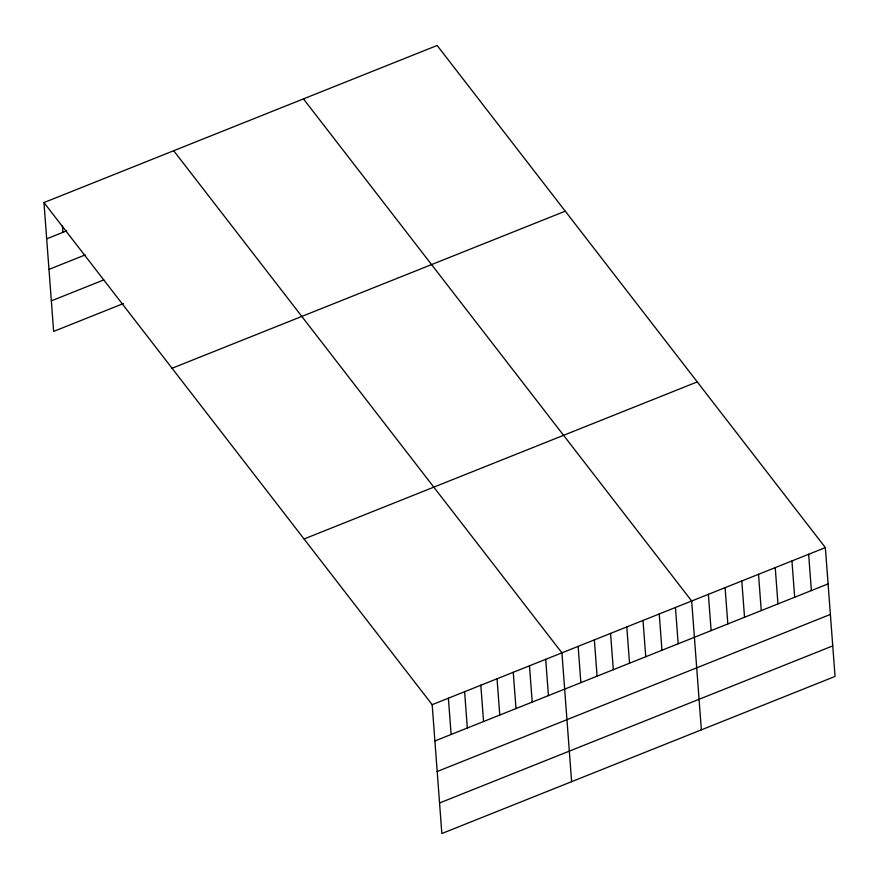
<?xml version="1.0" encoding="UTF-8"?>
<svg xmlns="http://www.w3.org/2000/svg" width="879" height="879" viewBox="0 0 879 879"><rect width="100%" height="100%" fill="white"/><g stroke="black" fill="none" stroke-linecap="round" stroke-linejoin="round"><path stroke-width="1.32" d="M43.95 202.566L437.149 45.477L825.359 547.595L835.05 676.434L441.851 833.523L432.171 704.683L43.95 202.566L53.641 331.405L123.51 303.497M46.675 238.846L66.639 230.869M48.971 269.392L85.153 254.943M51.345 300.86L103.744 279.929M172.064 368.257L565.252 211.18M304.057 538.981L697.256 381.904M432.171 704.683L825.359 547.595M434.896 740.964L828.095 583.887M437.193 771.509L830.391 614.421M439.555 802.977L832.754 645.889M303.453 98.887L691.674 601.005L701.365 729.845M173.701 150.727L561.923 652.844L571.614 781.684M808.647 554.275L811.383 590.556M791.946 560.945L794.671 597.237M775.234 567.625L777.959 603.906M758.522 574.306L761.247 610.586M741.81 580.975L744.535 617.267M725.098 587.655L727.823 623.936M708.386 594.325L711.111 630.617M675.457 607.488L678.181 643.769M659.239 613.96L661.964 650.251M643.021 620.442L645.746 656.734M626.804 626.925L629.529 663.205M610.575 633.407L613.311 669.688M594.358 639.879L597.094 676.171M578.14 646.362L580.865 682.642M545.705 659.316L548.43 695.608M529.488 665.799L532.213 702.09M513.259 672.281L515.995 708.562M497.042 678.764L499.777 715.045M480.824 685.235L483.549 721.527M464.606 691.718L467.331 728.01M448.389 698.201L451.114 734.481M62.387 225.65L62.892 232.375"/></g></svg>
